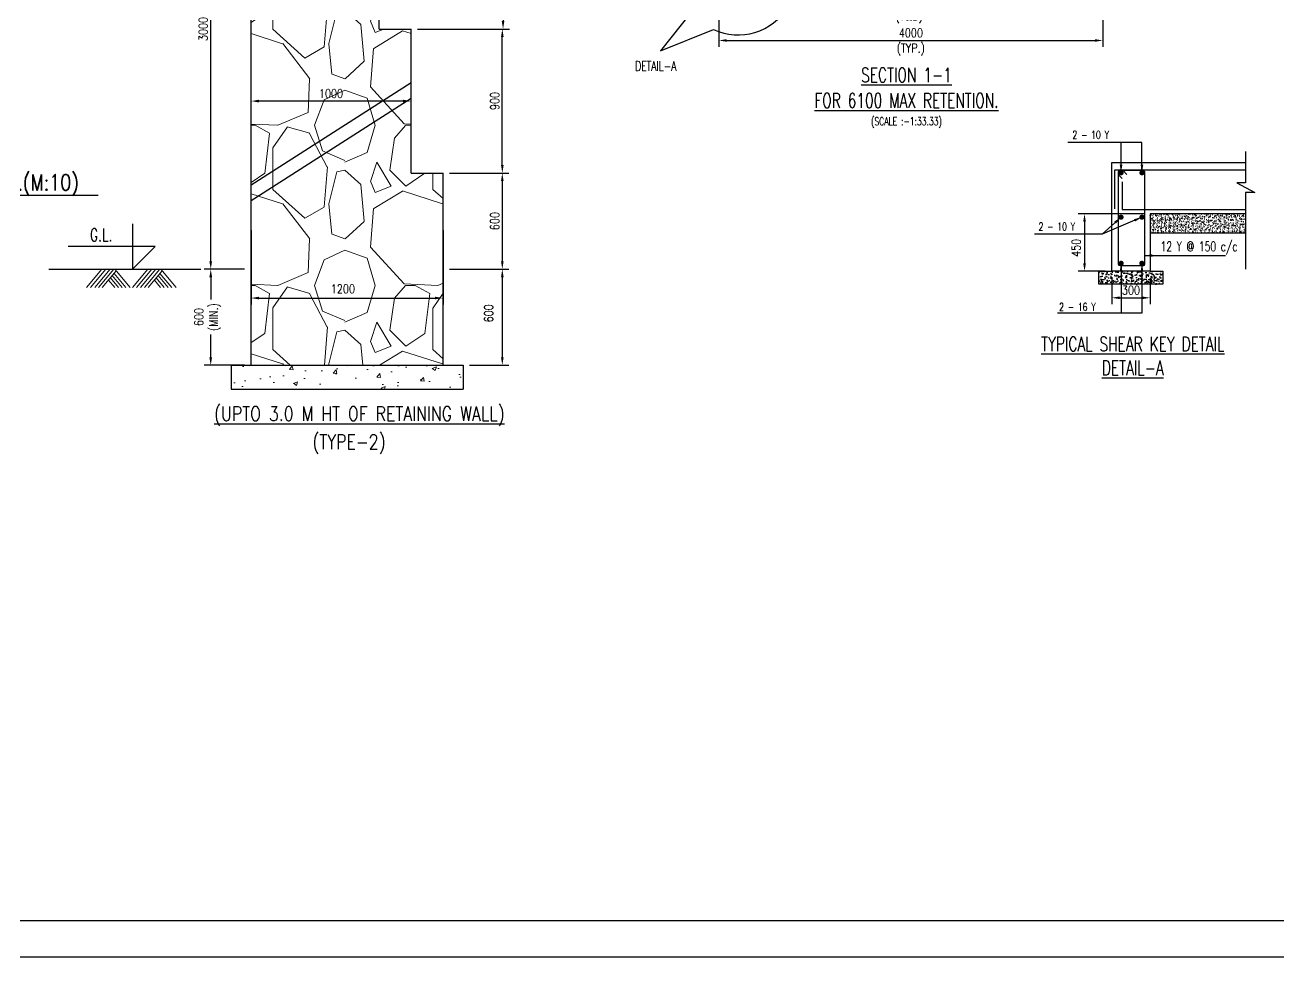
# Model space of a CAD drawing. Extents: x 324505 to 1272425, y -526289 to -156124.
# Drawn here: x 661007 to 700177, y -348663 to -319559 of the extents above; entities that cross this region are included whole.
import ezdxf
from ezdxf.enums import TextEntityAlignment as Align
from ezdxf.lldxf.tags import DXFTag

# ---------------------------------------------------------------- set-up
doc = ezdxf.new("R2010")
doc.units = 0
doc.header["$LTSCALE"] = 500
doc.header["$MEASUREMENT"] = 0
doc.header["$PDMODE"] = 35
doc.header["$PDSIZE"] = -15
doc.linetypes.add('DASHED2', pattern=[0.375, 0.25, -0.125])
doc.layers.get('DEFPOINTS').update_dxf_attribs({"color": 4})
for name, color, linetype in [('BENOS', 4, 'Continuous'), ('PCC', 7, 'Continuous'), ('S-BEAM', 4, 'Continuous'), ('S-BRECK LINE', 8, 'Continuous'), ('S-DIM-1', 5, 'Continuous'), ('S-TEXT', 2, 'Continuous'), ('S-TEXT-1', 4, 'Continuous'), ('S-TITIL', 6, 'Continuous'), ('s_TITILE', 9, 'Continuous'), ('ST', 6, 'Continuous')]:
    doc.layers.add(name, color=color, linetype=linetype)
for name, color, linetype, lineweight in [('hatch', 7, 'Continuous', 5), ('RIDE-PROFILE', 8, 'Continuous', 25), ('S-CONCRETE', 4, 'Continuous', 25)]:
    doc.layers.add(name, color=color, linetype=linetype, lineweight=lineweight)
doc.styles.add('ROMANS', font='simplex.shx', dxfattribs={"width": 0.8, "height": 275, "bigfont": 'bigfont.shx'})
tags = doc.linetypes.add('HIDDEN', pattern=[0.375, 0.25, -0.125]).pattern_tags.tags
tags[6:7] = [DXFTag(74, 4), DXFTag(75, 0), DXFTag(340, '0'), DXFTag(46, 1.0), DXFTag(50, 0.0), DXFTag(44, 0.0), DXFTag(45, 0.0)]
tags[4:5] = [DXFTag(74, 4), DXFTag(75, 0), DXFTag(340, '0'), DXFTag(46, 1.0), DXFTag(50, 0.0), DXFTag(44, 0.0), DXFTag(45, 0.0)]
doc.dimstyles.new('dim100', dxfattribs={"dimtxt": 250, "dimasz": 250, "dimexe": 200, "dimexo": 200, "dimgap": 100, "dimtad": 1, "dimdec": 0, "dimzin": 0, "dimdsep": 46, "dimtxsty": 'ROMANS', "dimcen": 0, "dimclrd": 5, "dimclre": 5, "dimclrt": 4, "dimadec": 0, "dimazin": 0, "dimtfac": 1, "dimtdec": 0, "dimtix": 1, "dimtofl": 0, "dimtmove": 2, "dimatfit": 3, "dimfxl": 0, "dimtolj": 1, "dimtzin": 0, "dimlwd": -1, "dimlwe": -1, "dimarcsym": 0})
doc.dimstyles.new('dim20', dxfattribs={"dimtxt": 250, "dimasz": 250, "dimexe": 200, "dimexo": 200, "dimgap": 100, "dimtad": 1, "dimdec": 0, "dimlfac": 0.2, "dimzin": 0, "dimdsep": 46, "dimtxsty": 'ROMANS', "dimcen": 0, "dimclrd": 5, "dimclre": 5, "dimclrt": 4, "dimadec": 0, "dimazin": 0, "dimtfac": 1, "dimtdec": 0, "dimtix": 1, "dimtofl": 0, "dimtmove": 2, "dimatfit": 3, "dimfxl": 0, "dimtolj": 1, "dimtzin": 0, "dimlwd": -1, "dimlwe": -1, "dimarcsym": 0})
doc.dimstyles.new('dim25', dxfattribs={"dimtxt": 250, "dimasz": 250, "dimexe": 200, "dimexo": 200, "dimgap": 100, "dimtad": 1, "dimdec": 0, "dimlfac": 0.25, "dimzin": 0, "dimdsep": 46, "dimtxsty": 'ROMANS', "dimcen": 0, "dimclrd": 5, "dimclre": 5, "dimclrt": 4, "dimadec": 0, "dimazin": 0, "dimtfac": 1, "dimtdec": 0, "dimtix": 1, "dimtofl": 0, "dimtmove": 2, "dimatfit": 3, "dimfxl": 0, "dimtolj": 1, "dimtzin": 0, "dimlwd": -1, "dimlwe": -1, "dimarcsym": 0})
doc.dimstyles.new('dim33.33', dxfattribs={"dimtxt": 250, "dimasz": 250, "dimexe": 200, "dimexo": 200, "dimgap": 100, "dimtad": 1, "dimdec": 0, "dimlfac": 0.333331, "dimzin": 0, "dimdsep": 46, "dimtxsty": 'ROMANS', "dimcen": 0, "dimclrd": 5, "dimclre": 5, "dimclrt": 4, "dimadec": 0, "dimazin": 0, "dimtfac": 1, "dimtdec": 0, "dimtix": 1, "dimtofl": 0, "dimtmove": 2, "dimatfit": 3, "dimfxl": 0, "dimtolj": 1, "dimtzin": 0, "dimlwd": -1, "dimlwe": -1, "dimarcsym": 0})

# ---------------------------------------------------------------- blocks, each defined once
blk = doc.blocks.new('*D166')
at = {"layer": 'DEFPOINTS', "color": 0}
for p in [(668066, -325769), (674066, -325769), (674066, -328085)]:
    blk.add_point(p, dxfattribs=at)
at = {"layer": 'S-DIM-1', "color": 5}
for p, q in [((668066, -325969), (668066, -328285)), ((674066, -325969), (674066, -328285)), ((668316, -328085), (673816, -328085))]:
    blk.add_line(p, q, dxfattribs=at)
for points in [[(668316, -328043), (668316, -328127), (668066, -328085)], [(673816, -328043), (673816, -328127), (674066, -328085)]]:
    blk.add_solid(points, dxfattribs=at)
at = {"layer": 'S-DIM-1', "color": 4, "insert": (670934, -327797), "char_height": 275, "attachment_point": 5, "style": 'ROMANS'}
blk.add_mtext('\\A1;1200', dxfattribs=at)
blk = doc.blocks.new('*D194')
at = {"layer": 'DEFPOINTS', "color": 0}
for p in [(668066, -321933), (668066, -321933), (673066, -321933)]:
    blk.add_point(p, dxfattribs=at)
at = {"layer": 'S-DIM-1', "color": 5}
blk.add_line((672816, -321933), (668316, -321933), dxfattribs=at)
for points in [[(668316, -321891), (668316, -321975), (668066, -321933)], [(672816, -321891), (672816, -321975), (673066, -321933)]]:
    blk.add_solid(points, dxfattribs=at)
at = {"layer": 'S-DIM-1', "color": 4, "insert": (670566, -321696), "char_height": 275, "attachment_point": 5, "style": 'ROMANS'}
blk.add_mtext('\\A1;1000', dxfattribs=at)
blk = doc.blocks.new('*D171')
at = {"layer": 'DEFPOINTS', "color": 0}
for p in [(674066, -324183), (674066, -327183), (675916, -327183)]:
    blk.add_point(p, dxfattribs=at)
at = {"layer": 'S-DIM-1', "color": 5}
for p, q in [((674266, -324183), (676116, -324183)), ((675916, -324433), (675916, -326933)), ((674266, -327183), (676116, -327183))]:
    blk.add_line(p, q, dxfattribs=at)
for points in [[(675875, -324433), (675958, -324433), (675916, -324183)], [(675875, -326933), (675958, -326933), (675916, -327183)]]:
    blk.add_solid(points, dxfattribs=at)
at = {"layer": 'S-DIM-1', "color": 4, "insert": (675679, -325683), "char_height": 275, "attachment_point": 5, "rotation": 90, "style": 'ROMANS'}
blk.add_mtext('\\A1;600', dxfattribs=at)
blk = doc.blocks.new('*D172')
at = {"layer": 'DEFPOINTS', "color": 0}
for p in [(674066, -327183), (674691, -330183), (675916, -330183)]:
    blk.add_point(p, dxfattribs=at)
at = {"layer": 'S-DIM-1', "color": 5}
for p, q in [((674266, -327183), (676116, -327183)), ((675916, -327433), (675916, -329933)), ((674891, -330183), (676116, -330183))]:
    blk.add_line(p, q, dxfattribs=at)
for points in [[(675875, -327433), (675958, -327433), (675916, -327183)], [(675875, -329933), (675958, -329933), (675916, -330183)]]:
    blk.add_solid(points, dxfattribs=at)
at = {"layer": 'S-DIM-1', "color": 4, "insert": (675490, -328564), "char_height": 275, "attachment_point": 5, "rotation": 90, "style": 'ROMANS'}
blk.add_mtext('\\A1;600', dxfattribs=at)
blk = doc.blocks.new('*D173')
at = {"layer": 'DEFPOINTS', "color": 0}
for p in [(673066, -319683), (675916, -319683), (674066, -324183)]:
    blk.add_point(p, dxfattribs=at)
at = {"layer": 'S-DIM-1', "color": 5}
for p, q in [((673266, -319683), (676116, -319683)), ((675916, -323933), (675916, -319933)), ((674266, -324183), (676116, -324183))]:
    blk.add_line(p, q, dxfattribs=at)
for points in [[(675875, -319933), (675958, -319933), (675916, -319683)], [(675875, -323933), (675958, -323933), (675916, -324183)]]:
    blk.add_solid(points, dxfattribs=at)
at = {"layer": 'S-DIM-1', "color": 4, "insert": (675679, -321933), "char_height": 275, "attachment_point": 5, "rotation": 90, "style": 'ROMANS'}
blk.add_mtext('\\A1;900', dxfattribs=at)
blk = doc.blocks.new('*D174')
at = {"layer": 'DEFPOINTS', "color": 0}
for p in [(672066, -315183), (673066, -319683), (675939, -319683)]:
    blk.add_point(p, dxfattribs=at)
at = {"layer": 'S-DIM-1', "color": 5}
for p, q in [((672266, -315183), (676139, -315183)), ((675939, -315433), (675939, -319433)), ((673266, -319683), (676139, -319683))]:
    blk.add_line(p, q, dxfattribs=at)
for points in [[(675897, -315433), (675980, -315433), (675939, -315183)], [(675897, -319433), (675980, -319433), (675939, -319683)]]:
    blk.add_solid(points, dxfattribs=at)
at = {"layer": 'S-DIM-1', "color": 4, "insert": (675701, -317433), "char_height": 275, "attachment_point": 5, "rotation": 90, "style": 'ROMANS'}
blk.add_mtext('\\A1;900', dxfattribs=at)
blk = doc.blocks.new('*D177')
at = {"layer": 'DEFPOINTS', "color": 0}
for p in [(668066, -327183), (666807, -330183), (668066, -330183)]:
    blk.add_point(p, dxfattribs=at)
at = {"layer": 'S-DIM-1', "color": 5}
for p, q in [((667866, -327183), (666607, -327183)), ((666807, -327433), (666807, -328135)), ((666807, -329933), (666807, -329226)), ((667866, -330183), (666607, -330183))]:
    blk.add_line(p, q, dxfattribs=at)
for points in [[(666765, -327433), (666849, -327433), (666807, -327183)], [(666765, -329933), (666849, -329933), (666807, -330183)]]:
    blk.add_solid(points, dxfattribs=at)
at = {"layer": 'S-DIM-1', "color": 4, "insert": (666709, -328680), "char_height": 275, "attachment_point": 5, "rotation": 90, "style": 'ROMANS'}
blk.add_mtext('\\A1;600\\P(MIN.)', dxfattribs=at)
blk = doc.blocks.new('*D178')
at = {"layer": 'DEFPOINTS', "color": 0}
for p in [(666807, -312183), (668066, -312183), (667057, -327183)]:
    blk.add_point(p, dxfattribs=at)
at = {"layer": 'S-DIM-1', "color": 5}
for p, q in [((667866, -312183), (666607, -312183)), ((666807, -326933), (666807, -312433)), ((666857, -327183), (666607, -327183))]:
    blk.add_line(p, q, dxfattribs=at)
for points in [[(666765, -312433), (666849, -312433), (666807, -312183)], [(666765, -326933), (666849, -326933), (666807, -327183)]]:
    blk.add_solid(points, dxfattribs=at)
at = {"layer": 'S-DIM-1', "color": 4, "insert": (666570, -319683), "char_height": 275, "attachment_point": 5, "rotation": 90, "style": 'ROMANS'}
blk.add_mtext('\\A1;3000', dxfattribs=at)
blk = doc.blocks.new('*D290')
at = {"layer": 'DEFPOINTS', "color": 0, "ltscale": 0.3}
for p in [(694953, -327250, 288), (696153, -327250, 288), (696153, -328077)]:
    blk.add_point(p, dxfattribs=at)
at = {"layer": 'S-DIM-1', "color": 5, "ltscale": 0.3}
for p, q in [((694953, -327450), (694953, -328277)), ((696153, -327450), (696153, -328277)), ((695203, -328077), (695903, -328077))]:
    blk.add_line(p, q, dxfattribs=at)
for points in [[(695203, -328035), (695203, -328119), (694953, -328077)], [(695903, -328035), (695903, -328119), (696153, -328077)]]:
    blk.add_solid(points, dxfattribs=at)
at = {"layer": 'S-DIM-1', "color": 4, "ltscale": 0.3, "insert": (695553, -327840), "char_height": 275, "attachment_point": 5, "style": 'ROMANS'}
blk.add_mtext('\\A1;300', dxfattribs=at)
blk = doc.blocks.new('*D291')
at = {"layer": 'DEFPOINTS', "color": 0, "ltscale": 0.3}
for p in [(696153, -325452, 288), (694104, -327250), (694953, -327250, 288)]:
    blk.add_point(p, dxfattribs=at)
at = {"layer": 'S-DIM-1', "color": 5, "ltscale": 0.3}
for p, q in [((695953, -325452), (693904, -325452)), ((694104, -325702), (694104, -327000)), ((694753, -327250), (693904, -327250))]:
    blk.add_line(p, q, dxfattribs=at)
for points in [[(694063, -325702), (694146, -325702), (694104, -325452)], [(694063, -327000), (694146, -327000), (694104, -327250)]]:
    blk.add_solid(points, dxfattribs=at)
at = {"layer": 'S-DIM-1', "color": 4, "ltscale": 0.3, "insert": (693840, -326517), "char_height": 275, "attachment_point": 5, "rotation": 90, "style": 'ROMANS'}
blk.add_mtext('\\A1;450', dxfattribs=at)
blk = doc.blocks.new('*D315')
at = {"layer": 'DEFPOINTS', "color": 0}
for p in [(682928, -317466, -19), (694328, -317466, -19), (694328, -319085)]:
    blk.add_point(p, dxfattribs=at)
at = {"layer": 'S-DIM-1', "color": 5}
for p, q in [((682928, -317666), (682928, -319285)), ((694328, -317666), (694328, -319285)), ((683178, -319085), (694078, -319085))]:
    blk.add_line(p, q, dxfattribs=at)
for points in [[(683178, -319044), (683178, -319127), (682928, -319085)], [(694078, -319044), (694078, -319127), (694328, -319085)]]:
    blk.add_solid(points, dxfattribs=at)
at = {"layer": 'S-DIM-1', "color": 4, "insert": (688628, -319085), "char_height": 275, "attachment_point": 5, "style": 'ROMANS'}
blk.add_mtext('\\A1;10 Y @ 200 c/c\\P(T&B)', dxfattribs=at)
blk = doc.blocks.new('*D316')
at = {"layer": 'DEFPOINTS', "color": 0}
for p in [(694678, -318066), (682678, -318966), (694678, -320040)]:
    blk.add_point(p, dxfattribs=at)
at = {"layer": 'S-DIM-1', "color": 5}
for p, q in [((694678, -318266), (694678, -320240)), ((682678, -319166), (682678, -320240)), ((682928, -320040), (694428, -320040))]:
    blk.add_line(p, q, dxfattribs=at)
for points in [[(682928, -319999), (682928, -320082), (682678, -320040)], [(694428, -319999), (694428, -320082), (694678, -320040)]]:
    blk.add_solid(points, dxfattribs=at)
at = {"layer": 'S-DIM-1', "color": 4, "char_height": 275, "style": 'ROMANS'}
for s, insert, attachment_point in [('\\A1;4000', (688678, -319940), 8), ('\\A1;(TYP.)', (688678, -320140), 2)]:
    blk.add_mtext(s, dxfattribs=dict(at, insert=insert, attachment_point=attachment_point))
blk = doc.blocks.new('zw$155A')
at = {"layer": 's_TITILE', "color": 7}
blk.add_lwpolyline([(0, 0), (88000, 0), (88000, 58000), (0, 58000)], close=True, dxfattribs=at)
at = {"layer": 's_TITILE', "color": 1}
blk.add_lwpolyline([(1300, 800), (78500, 800), (78500, 57200), (1300, 57200)], close=True, dxfattribs=at)

msp = doc.modelspace()

# ---------------------------------------------------------------- hatches: boundary and pattern name
at = {"layer": 'hatch'}
h = msp.add_hatch(dxfattribs=at)
h.set_pattern_fill('GRAVEL', color=256, scale=5000, angle=90, style=0)
h.set_pattern_definition([(318.0128, (180965.8, -379122.36), (45000.0067, -39999.99116), [672.68, -66595.44]), (274.9697, (181465.8, -379572.36), (-4999.956535, 60000.00526), [1154.34, -114279.625]), (222.5104, (181565.8, -380722.36), (55000.04337, 49999.9536), [813.94, -80580.16]), (357.2737, (182815.8, -382672.36), (-100000.00147, 4999.98009), [1051.19, -104067.79]), (22.8337, (183865.8, -382722.36), (-59999.98206, -25000.04953), [1030.775, -102046.865]), (87.2737, (184815.8, -382322.36), (-4999.98009, -100000.00147), [1051.19, -104067.79]), (127.6942, (184865.8, -381272.36), (49999.952026, -65000.03673), [1390.145, -137624.245]), (162.2553, (184015.8, -380172.36), (-109999.981156, 35000.05381), [1312.44, -129931.605]), (211.4296, (182765.8, -379772.36), (-64999.97518, -40000.04117), [1054.75, -104420.365]), (265.2364, (181865.8, -380322.36), (4999.95766, 55000.00473), [1204.16, -59003.815]), (312.3974, (181765.8, -381522.36), (54999.96041, -60000.036755), [1557.24, -154166.875]), (228.8141, (182865.8, -377722.36), (-29999.98657, -35000.01473), [531.505, -52619.22]), (261.4692, (182515.8, -378122.36), (10000.03955, 64999.99142), [1011.185, -100107.555]), (315, (182365.8, -379122.4), (5000.002, -9e-13), [707.105, -6363.96]), (293.1986, (181765.8, -379472.36), (-10000.0066, 24999.99865), [380.79, -37698.075]), (21.8014, (181915.8, -379822.4), (-15000.0014, -4999.9996), [538.515, -26387.31]), (120.9638, (182415.8, -379622.4), (-10000.0124, 14999.9901), [874.645, -28280.115]), (251.5651, (181965.8, -378872.4), (4999.992, 10000.002), [632.455, -15178.935]), (106.3895, (181915.8, -382722.36), (-14999.96355, 50000.011), [886, -87714.225]), (160.3462, (181665.8, -381872.36), (55000.01068, -19999.97624), [743.305, -73587.04]), (23.1986, (180965.8, -378872.36), (-24999.99865, -10000.0066), [761.575, -37317.29]), (73.6105, (181665.8, -378572.36), (-14999.96355, -50000.011), [886, -87714.225]), (69.444, (185015.8, -382722.36), (-9999.98, -25000.0092), [854.4, -41865.62]), (24.7751, (185315.8, -381922.36), (-55000.0171, -24999.96095), [715.89, -70873.215]), (156.8014, (185965.8, -378822.36), (-24999.99865, 10000.0066), [761.575, -37317.29]), (107.354, (185265.8, -378522.36), (19999.97251, -65000.0101), [838.155, -82977.12]), (159.444, (185965.8, -381272.36), (25000.0092, -9999.98), [427.2, -42292.82]), (191.3099, (185965.8, -379122.4), (-20000.0038, -4999.9882), [254.95, -25240.145]), (255.9638, (185715.8, -379172.4), (4999.9903, 15000.0027), [1030.775, -19584.75]), (276.009, (185465.8, -380172.36), (-4999.99659, 49999.99875), [955.25, -94569.615]), (33.6901, (182865.8, -379622.4), (-9999.9978, -5000.0067), [721.11, -17306.645]), (83.1572, (183465.8, -379222.36), (10000.03999, 84999.99683), [1258.97, -124637.815]), (150.9454, (183615.8, -377972.36), (35000.0019, -20000.00014), [514.78, -50963.37]), (180, (183166, -377722.4), (-5000, -5000), [300, -4700]), (210.2564, (185315.8, -380272.36), (35000.01228, 19999.97443), [694.62, -68767.6]), (138.0128, (184715.8, -380622.36), (-45000.0067, 39999.99116), [1345.36, -65922.76]), (90, (183716, -379722.4), (-5000, 5000), [1300, -3700]), (55.3048, (183715.8, -378422.36), (-35000.04305, -49999.9713), [790.57, -78266.37]), (344.0546, (184165.8, -377772.36), (20000.0006, -4999.9994), [728.01, -35672.54]), (297.646, (184865.8, -377972.36), (50000.03857, -94999.97904), [1185.325, -117347.37]), (265.4261, (185415.8, -379022.36), (-4999.974006, -65000.00279), [1253.995, -124145.37])])
h.paths.add_polyline_path([(674066.295, -324183.006), (673066.295, -324183.006), (673066.295, -319683.006), (672066.295, -319683.006), (672066.295, -315183.006), (671066.295, -315183.006), (671066.295, -312183.006), (668066.295, -312183.006), (668066.295, -330183.006), (674066.295, -330183.006)])
h = msp.add_hatch(dxfattribs=at)
h.set_pattern_fill('AR-CONC', color=256, scale=7.5, style=0)
h.set_pattern_definition([(50, (717135.7, -283749.7), (1366.385, -119.543), [142.875, -1571.625]), (355, (717135.7, -283749.7), (-264.32, 1432.925), [114.3, -1257.3]), (100.451, (717249.5, -283759.7), (1102.07, 1313.375), [121.425, -1335.675]), (46.1842, (717135.7, -283368.7), (2033.093, -315.317), [214.31, -2357.44]), (96.6356, (717305.1, -283395), (1780.53, 1855.69), [182.14, -2003.51]), (351.184, (717135.7, -283368.7), (1780.535, 1855.69), [171.45, -1885.95]), (21, (717326.2, -283464), (1137.112, -766.991), [142.875, -1571.625]), (326, (717326.2, -283464), (463.515, 1381.41), [114.3, -1257.3]), (71.4514, (717421, -283527.9), (1600.624, 614.421), [121.425, -1335.675]), (37.5, (717135.7, -283749.7), (23.1645, 634.1628), [0, -1242.06, 0, -1276.35, 0, -1262.0625]), (7.5, (717135.7, -283749.7), (501.1475, 751.354), [0, -727.71, 0, -1213.485, 0, -481.0125]), (327.5, (716710.87, -283749.7), (1016.9295, -42.9656), [0, -476.25, 0, -1485.9, 0, -1971.675]), (317.5, (716520.4, -283749.7), (1110.969, 190.699), [0, -619.125, 0, -986.79, 0, -1400.175])])
h.paths.add_polyline_path([(674691.295, -330933.006), (674691.295, -330183.006), (667441.295, -330183.006), (667441.295, -330933.006)])
at = {"layer": 'PCC'}
h = msp.add_hatch(dxfattribs=at)
h.set_pattern_fill('AR-CONC', color=8, scale=24, angle=180, style=0)
h.set_pattern_definition([(130, (981084.42, -417998.37), (-172.142444, -15.06051), [18, -198]), (185, (981084.42, -417998.37), (33.30032, 180.52611), [14.4, -158.4]), (79.5486, (981070.08, -417999.63), (-138.84225, 165.46549), [15.29765, -168.27411]), (133.8158, (981084.42, -417950.37), (-256.13785, -39.72456), [27, -297]), (83.3644, (981063.08, -417953.68), (-224.31905, 233.78829), [22.94647, -252.41112]), (188.8158, (981084.42, -417950.37), (-224.31887, 233.78846), [21.6, -237.6]), (159, (981060.42, -417962.37), (-143.25769, -96.628534), [18, -198]), (214, (981060.42, -417962.37), (-58.39568, 174.03601), [14.4, -158.4]), (108.5486, (981048.49, -417970.43), (-201.65343, 77.40732), [15.29765, -168.27411]), (142.5, (981084.424, -417998.374), (-2.918365, 79.894525), [0, -156.48, 0, -160.8, 0, -159]), (172.5, (981084.42, -417998.37), (-63.13669, 94.65881), [0, -91.68, 0, -152.88, 0, -60.6]), (212.5, (981137.944, -417998.374), (-128.117385, -5.413169), [0, -60, 0, -187.2, 0, -248.4]), (222.5, (981161.94, -417998.37), (-139.96468, 24.025196), [0, -78, 0, -124.32, 0, -176.4])])
h.paths.add_polyline_path([(696152.511, -326051.333), (696152.511, -326051.332), (696152.511, -325451.596), (699137.332, -325451.596), (699137.332, -326051.331)])
h = msp.add_hatch(dxfattribs=at)
h.set_pattern_fill('AR-CONC', color=8, scale=30, angle=180, style=0)
h.set_pattern_definition([(130, (1128398.5, -433860.41), (-215.178055, -18.82564), [22.5, -247.5]), (185, (1128398.5, -433860.41), (41.6254, 225.65764), [18, -198]), (79.5486, (1128380.56, -433861.98), (-173.55281, 206.83186), [19.12206, -210.34263]), (133.8158, (1128398.5, -433800.4), (-320.17231, -49.6557), [33.75, -371.25]), (83.3644, (1128371.8, -433804.55), (-280.39881, 292.23536), [28.68309, -315.5139]), (188.8158, (1128398.5, -433800.4), (-280.39858, 292.23558), [27, -297]), (159, (1128368.5, -433815.41), (-179.072116, -120.78567), [22.5, -247.5]), (214, (1128368.5, -433815.41), (-72.9946, 217.54501), [18, -198]), (108.5486, (1128353.57, -433825.48), (-252.06679, 96.75915), [19.12206, -210.34263]), (142.5, (1128398.495, -433860.41), (-3.647957, 99.868156), [0, -195.6, 0, -201, 0, -198.75]), (172.5, (1128398.5, -433860.41), (-78.92086, 118.323514), [0, -114.6, 0, -191.1, 0, -75.75]), (212.5, (1128465.395, -433860.41), (-160.146731, -6.766462), [0, -75, 0, -234, 0, -310.5]), (222.5, (1128495.4, -433860.41), (-174.95585, 30.031495), [0, -97.5, 0, -155.4, 0, -220.5])])
h.paths.add_polyline_path([(694952.511, -327250.373), (694552.511, -327250.373), (694552.511, -327650.373), (694952.511, -327650.373), (696552.511, -327650.373), (696552.511, -327250.373), (696152.511, -327250.373)])

# ---------------------------------------------------------------- linework, layer by layer
at = {"color": 2}
msp.add_lwpolyline([(664364.156, -325767.667), (664364.156, -327183.006), (665071.262, -326475.899), (662350.059, -326475.899)], dxfattribs=at)
at = {"layer": 'BENOS', "color": 2}
msp.add_line((661745.175, -327183.006), (666496.014, -327183.006), dxfattribs=at)
at = {"layer": 'hatch'}
for p, q in [((663410.281, -327183.006), (662928.875, -327752.794)), ((663534.173, -327183.006), (663052.768, -327752.794)), ((663665.517, -327186.377), (663186.96, -327752.794)), ((663785.055, -327183.006), (663303.65, -327752.794)), ((663857.218, -327235.708), (663420.34, -327752.794)), ((663673.432, -327453.236), (663926.524, -327752.794)), ((663731.777, -327384.179), (664043.214, -327752.794)), ((663790.122, -327315.122), (664159.904, -327752.794)), ((663813.423, -327183.872), (664294.097, -327752.794)), ((664840.548, -327183.006), (664359.142, -327752.794)), ((664964.44, -327183.006), (664483.035, -327752.794)), ((665095.784, -327186.377), (664617.227, -327752.794)), ((665215.322, -327183.006), (664733.917, -327752.794)), ((665287.485, -327235.708), (664850.607, -327752.794)), ((665103.699, -327453.236), (665356.791, -327752.794)), ((665162.044, -327384.179), (665473.481, -327752.794)), ((665220.389, -327315.122), (665590.171, -327752.794)), ((665243.69, -327183.872), (665724.364, -327752.794)), ((663615.087, -327522.293), (663809.834, -327752.794)), ((665045.354, -327522.293), (665240.101, -327752.794))]:
    msp.add_line(p, q, dxfattribs=at)
at = {"layer": 'PCC', "color": 8}
for p, q in [((699137.332, -325451.596), (696152.511, -325451.596)), ((696152.511, -326051.333), (699137.332, -326051.331))]:
    msp.add_line(p, q, dxfattribs=at)
msp.add_lwpolyline([(696152.511, -327250.373), (696552.511, -327250.373), (696552.511, -327650.373), (694952.511, -327650.373), (694552.511, -327650.373), (694552.511, -327250.373), (694952.511, -327250.373)], dxfattribs=at)
at = {"layer": 'RIDE-PROFILE', "color": 2, "linetype": 'HIDDEN', "ltscale": 150}
for p, q in [((673066.295, -321362.824), (668066.295, -324557.116)), ((673066.295, -321853.355), (668066.295, -325047.646))]:
    msp.add_line(p, q, dxfattribs=at)
at = {"layer": 'S-BEAM'}
for p, q in [((668066.295, -330183.006), (668066.295, -311808.006)), ((672066.295, -319683.006), (672066.295, -315183.006)), ((672066.295, -319683.006), (673066.295, -319683.006)), ((673066.295, -324183.006), (673066.295, -319683.006)), ((673066.295, -324183.006), (674066.295, -324183.006)), ((674066.295, -330183.006), (674066.295, -324183.006)), ((667441.295, -330183.006), (674691.295, -330183.006)), ((667441.295, -330183.006), (667441.295, -330933.006)), ((674691.295, -330183.006), (674691.295, -330933.006)), ((667441.295, -330933.006), (674691.295, -330933.006))]:
    msp.add_line(p, q, dxfattribs=at)
at = {"layer": 'S-BRECK LINE', "ltscale": 0.3, "elevation": -287.972}
msp.add_lwpolyline([(699137.332, -323509.7), (699137.332, -324489.35), (698866.128, -324489.35), (699423.49, -324785.257), (699137.332, -324785.257), (699137.332, -327184.436)], dxfattribs=at)
at = {"layer": 'S-CONCRETE', "lineweight": -2, "ltscale": 20}
msp.add_line((694952.511, -325451.596), (694952.511, -323851.596), dxfattribs=at)
at = {"layer": 'S-TEXT', "color": 2, "ltscale": 11, "elevation": 11.093}
msp.add_lwpolyline([(681823.387, -319147.073), (680859.89, -320363.975), (682511.156, -319697.008)], dxfattribs=at)
at = {"layer": 'S-TEXT', "color": 2, "ltscale": 11}
msp.add_arc((683279.864, -318030.594, 11.093), 1835.17, 245.2363728, 217.472373, dxfattribs=at)
at = {"layer": 'S-TEXT-1', "ltscale": 0.3}
msp.add_line((694952.511, -323851.596), (699137.332, -323851.596, -287.972), dxfattribs=at)
msp.add_lwpolyline([(696152.511, -326051.332), (696152.511, -327250.373), (694952.511, -327250.373), (694952.511, -325451.596)], dxfattribs=at)
at = {"layer": 'S-TEXT-1', "color": 8, "linetype": 'DASHED2', "ltscale": 0.1}
msp.add_lwpolyline([(696152.511, -325451.596), (696152.511, -325451.596), (696152.511, -326051.333)], dxfattribs=at)
at = {"layer": 'ST', "color": 6, "elevation": -115.189}
msp.add_lwpolyline([(695054.105, -325296.346), (695054.105, -324077.683), (699137.332, -324077.683)], dxfattribs=at)
at = {"layer": 'ST', "color": 6}
msp.add_lwpolyline([(695213.752, -324092.094), (695930.837, -324092.094, -0.414213562), (695980.837, -324142.094), (695980.837, -327030.501, -0.414213562), (695930.837, -327080.501), (695213.752, -327080.501, -0.414213562), (695163.752, -327030.501), (695163.752, -324142.094, -0.414213562)], format="xyb", close=True, dxfattribs=at)
for points in [[(695163.752, -324234.01), (695285.012, -324351.229)], [(695302.204, -324092.094), (695420.986, -324227.758)], [(695283.217, -324455.201), (695283.217, -325316.115), (699137.332, -325316.118)]]:
    msp.add_lwpolyline(points, dxfattribs=at)
at = {"layer": 'ST', "const_width": 81.167, "elevation": -115.189}
for points in [[(695286.064, -324170.487, 1), (695205, -324174.564, 1)], [(695856.915, -324170.487, -1), (695937.979, -324174.564, -1)], [(695286.064, -325562.143, -1), (695205, -325558.065, -1)], [(695856.915, -325562.143, 1), (695937.979, -325558.065, 1)], [(695286.064, -327002.108, -1), (695205, -326998.031, -1)], [(695856.915, -327002.108, 1), (695937.979, -326998.031, 1)]]:
    msp.add_lwpolyline(points, format="xyb", close=True, dxfattribs=at)

# ---------------------------------------------------------------- block references
at = {"xscale": 1.420454545454545, "yscale": 1.420454545454545, "zscale": 1.420454545454545}
msp.add_blockref('zw$155A', (611343.115, -348663.35), dxfattribs=at)

# ---------------------------------------------------------------- texts
at = {"color": 4, "style": 'ROMANS', "width": 0.8}
msp.add_text('150mm THK. P.C.C.(M:10)', height=500, dxfattribs=at).set_placement((655557.005, -324721.676))
at = {"layer": 'S-TEXT', "color": 2, "ltscale": 11, "style": 'ROMANS', "width": 0.7}
msp.add_text('DETAIL-A', height=300, dxfattribs=at).set_placement((680709.518, -320987.378, -90.863), align=Align.CENTER)
at = {"layer": 'S-TEXT', "style": 'ROMANS', "width": 0.7}
msp.add_text('(SCALE :-1:33.33)', height=250, dxfattribs=at).set_placement((688541.956, -322564.559, 29.257), align=Align.MIDDLE_CENTER)
at = {"layer": 'S-TEXT', "color": 2, "ltscale": 11, "style": 'ROMANS', "width": 0.7}
msp.add_text('G.L.', height=400, dxfattribs=at).set_placement((663036.613, -326312.074))
at = {"layer": 'S-TEXT-1', "style": 'ROMANS', "width": 0.7}
for s, p in [('2 - 10 Y', (693725.692, -322987.017, -115.189)), ('2 - 10 Y', (692668.782, -325852.083, -115.189)), ('2 - 16 Y', (693309.467, -328363.109, -115.189))]:
    msp.add_text(s, height=250, dxfattribs=at).set_placement(p, align=Align.MIDDLE_LEFT)
msp.add_text('12 Y @ 150 c/c', height=300, dxfattribs=at).set_placement((697681.437, -326622.064, -115.189), align=Align.CENTER)
at = {"layer": 'S-TITIL', "style": 'ROMANS', "width": 0.7}
for s, p in [('%%USECTION 1-1', (688541.956, -321114.559, 29.257)), ('%%UFOR 6100 MAX RETENTION.', (688541.956, -321914.559, 29.257))]:
    msp.add_text(s, height=450, dxfattribs=at).set_placement(p, align=Align.MIDDLE_CENTER)
at = {"layer": 'S-TITIL', "color": 6, "style": 'ROMANS'}
for s, width, p in [('%%UTYPICAL SHEAR KEY DETAIL', 0.7, (695609.628, -329516.649, 115.189)), ('%%UDETAIL-A', 0.7, (695609.628, -330264.552, 115.189)), ('%%U(UPTO 3.0 M HT OF RETAINING WALL)', 0.8, (671447.473, -331729.501, 0.003)), ('(TYPE-2)', 0.8, (671124.473, -332606.873, 0.003))]:
    msp.add_text(s, height=450, dxfattribs=dict(at, width=width)).set_placement(p, align=Align.MIDDLE)

# ---------------------------------------------------------------- dimensions: what is measured, and where the dimension line sits
at = {"layer": 'S-DIM-1'}
for base, p1, p2, angle, picture, middle in [((666807.064, -312183.006), (667057.064, -327183.006), (668066.295, -312183.006), 90, '*D178', (666569.564, -319683.006)), ((675938.782, -319683.006), (672066.295, -315183.006), (673066.295, -319683.006), 90, '*D174', (675701.282, -317433.006)), ((675916.282, -319683.006), (674066.295, -324183.006), (673066.295, -319683.006), 270, '*D173', (675678.782, -321933.006)), ((675916.282, -327183.006), (674066.295, -324183.006), (674066.295, -327183.006), 90, '*D171', (675678.782, -325683.006))]:
    dim = msp.add_linear_dim(base=base, p1=p1, p2=p2, angle=angle, dimstyle='dim20', dxfattribs=at)
    dim.commit()
    dim.dimension.update_dxf_attribs({"geometry": picture, "text_midpoint": middle})
dim = msp.add_linear_dim(base=(694327.65, -319085.405, 29.257), p1=(682927.65, -317466.15, 9.84), p2=(694327.65, -317466.15, 9.84), text='10 Y @ 200 c/c\\X(T&B)', dimstyle='dim33.33', override={"dimtxt": 250, "dimasz": 250, "dimtmove": 0}, dxfattribs=at)
dim.commit()
dim.dimension.update_dxf_attribs({"geometry": '*D315', "text_midpoint": (688627.65, -319085.405, 29.257), "dimtype": 160})
dim = msp.add_linear_dim(base=(694677.65, -320040.178, 9.84), p1=(682677.65, -318966.15, 9.84), p2=(694677.65, -318066.15, 9.84), text='<>\\X(TYP.)', dimstyle='dim33.33', override={"dimtxt": 250, "dimasz": 250, "dimtmove": 0}, dxfattribs=at)
dim.commit()
dim.dimension.update_dxf_attribs({"geometry": '*D316', "text_midpoint": (688677.65, -320040.178, 9.84)})
dim = msp.add_linear_dim(base=(668066.295, -321933.006), p1=(673066.295, -321933.006), p2=(668066.295, -321933.006), dimstyle='dim20', dxfattribs=at)
dim.commit()
dim.dimension.update_dxf_attribs({"geometry": '*D194', "text_midpoint": (670566.295, -321695.506)})
at = {"layer": 'S-DIM-1', "ltscale": 0.3}
dim = msp.add_linear_dim(base=(694104.182, -327250.373, -287.972), p1=(696152.511, -325451.596), p2=(694952.511, -327250.373), angle=90, dimstyle='dim25', dxfattribs=at)
dim.commit()
dim.dimension.update_dxf_attribs({"geometry": '*D291', "text_midpoint": (693840.086, -326517.059, -287.972), "dimtype": 160})
at = {"layer": 'S-DIM-1'}
dim = msp.add_linear_dim(base=(674066.295, -328084.873), p1=(668066.295, -325768.538), p2=(674066.295, -325768.538), dimstyle='dim20', dxfattribs=at)
dim.commit()
dim.dimension.update_dxf_attribs({"geometry": '*D166', "text_midpoint": (670933.913, -327797.373), "dimtype": 160})
dim = msp.add_linear_dim(base=(666807.064, -330183.006), p1=(668066.295, -327183.006), p2=(668066.295, -330183.006), angle=90, text='<>\\X(MIN.)', dimstyle='dim20', dxfattribs=at)
dim.commit()
dim.dimension.update_dxf_attribs({"geometry": '*D177', "text_midpoint": (666709.029, -328680.364), "dimtype": 160})
dim = msp.add_linear_dim(base=(675916.282, -330183.006), p1=(674066.295, -327183.006), p2=(674691.295, -330183.006), angle=90, dimstyle='dim20', dxfattribs=at)
dim.commit()
dim.dimension.update_dxf_attribs({"geometry": '*D172', "text_midpoint": (675490.291, -328563.505), "dimtype": 160})
at = {"layer": 'S-DIM-1', "ltscale": 0.3}
dim = msp.add_linear_dim(base=(696152.511, -328077.159, -287.972), p1=(694952.511, -327250.373), p2=(696152.511, -327250.373), angle=180, dimstyle='dim25', dxfattribs=at)
dim.commit()
dim.dimension.update_dxf_attribs({"geometry": '*D290', "text_midpoint": (695552.511, -327839.659, -287.972)})

# ---------------------------------------------------------------- leaders
at = {"color": 1}
for points in [[(695245.532, -324172.526, -115.189), (695245.532, -323225.314, -115.189), (693583.721, -323225.314, -115.189)], [(695897.447, -324172.526, -115.189), (695897.447, -323225.314, -115.189), (694678.663, -323225.314, -115.189)], [(695245.532, -325560.104, -115.189), (694656.612, -326085.096, -115.189), (692545.211, -326085.096, -115.189)], [(695897.447, -325560.104, -115.189), (694656.612, -326085.096, -115.189), (692615.911, -326085.096, -115.189)], [(695245.532, -327000.069, -115.189), (695245.532, -328562.134, -115.189), (693257.99, -328562.134, -115.189)], [(695897.447, -327000.069, -115.189), (695897.447, -328562.134, -115.189), (694678.663, -328562.134, -115.189)]]:
    msp.add_leader(points, dimstyle='dim100', override={"dimgap": 100, "dimtad": 0}, dxfattribs=at)
at = {"layer": 'S-DIM-1'}
msp.add_leader([(655217.295, -323150.4), (655217.295, -324872.9), (663295.795, -324872.9)], dimstyle='dim20', dxfattribs=at)
msp.add_leader([(695972.584, -326758.32), (698509.435, -326758.32)], dimstyle='dim25', override={"dimtad": 0}, dxfattribs=at)

doc.saveas('drawing.dxf')
